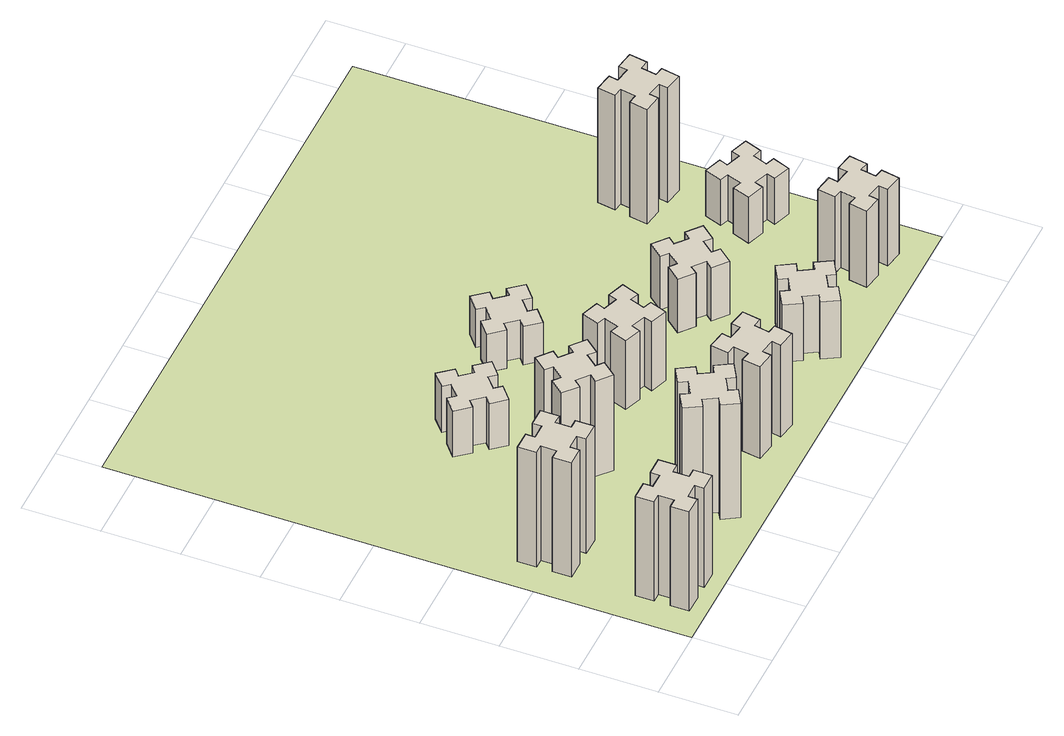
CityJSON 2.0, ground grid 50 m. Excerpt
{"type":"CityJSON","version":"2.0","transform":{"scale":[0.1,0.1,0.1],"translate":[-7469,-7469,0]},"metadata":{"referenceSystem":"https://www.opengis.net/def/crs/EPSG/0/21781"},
"CityObjects":{
"building1":{"type":"Building","attributes":{"class":"1000","function":"1000","usage":"1000","yearOfConstruction":2016,"roofType":"1000","measuredHeight":78,"storeysAboveGround":30,"storeysBelowGround":0},"geometry":[{"type":"Solid","lod":"1","boundaries":[[[[0,1,2,3,4,5,6,7,8,9,10,11,12,13,14,15,16,17,18,19]],[[17,16,20,21]],[[16,15,22,20]],[[15,14,23,22]],[[14,13,24,23]],[[13,12,25,24]],[[12,11,26,25]],[[11,10,27,26]],[[10,9,28,27]],[[9,8,29,28]],[[8,7,30,29]],[[7,6,31,30]],[[6,5,32,31]],[[5,4,33,32]],[[4,3,34,33]],[[3,2,35,34]],[[2,1,36,35]],[[1,0,37,36]],[[0,19,38,37]],[[19,18,39,38]],[[18,17,21,39]],[[24,25,26,27,28,29,30,31,32,33,34,35,36,37,38,39,21,20,22,23]]]]}]},
"building2":{"type":"Building","attributes":{"class":"1000","function":"1000","usage":"1000","yearOfConstruction":2016,"roofType":"1000","measuredHeight":90,"storeysAboveGround":30,"storeysBelowGround":0},"geometry":[{"type":"Solid","lod":"1","boundaries":[[[[40,41,42,43,44,45,46,47,48,49,50,51,52,53,54,55,56,57,58,59]],[[57,56,60,61]],[[56,55,62,60]],[[55,54,63,62]],[[54,53,64,63]],[[53,52,65,64]],[[52,51,66,65]],[[51,50,67,66]],[[50,49,68,67]],[[49,48,69,68]],[[48,47,70,69]],[[47,46,71,70]],[[46,45,72,71]],[[45,44,73,72]],[[44,43,74,73]],[[43,42,75,74]],[[42,41,76,75]],[[41,40,77,76]],[[40,59,78,77]],[[59,58,79,78]],[[58,57,61,79]],[[64,65,66,67,68,69,70,71,72,73,74,75,76,77,78,79,61,60,62,63]]]]}]},
"building3":{"type":"Building","attributes":{"class":"1000","function":"1000","usage":"1000","yearOfConstruction":2016,"roofType":"1000","measuredHeight":90,"storeysAboveGround":30,"storeysBelowGround":0},"geometry":[{"type":"Solid","lod":"1","boundaries":[[[[80,81,82,83,84,85,86,87,88,89,90,91,92,93,94,95,96,97,98,99]],[[97,96,100,101]],[[96,95,102,100]],[[95,94,103,102]],[[94,93,104,103]],[[93,92,105,104]],[[92,91,106,105]],[[91,90,107,106]],[[90,89,108,107]],[[89,88,109,108]],[[88,87,110,109]],[[87,86,111,110]],[[86,85,112,111]],[[85,84,113,112]],[[84,83,114,113]],[[83,82,115,114]],[[82,81,116,115]],[[81,80,117,116]],[[80,99,118,117]],[[99,98,119,118]],[[98,97,101,119]],[[104,105,106,107,108,109,110,111,112,113,114,115,116,117,118,119,101,100,102,103]]]]}]},
"building4":{"type":"Building","attributes":{"class":"1000","function":"1000","usage":"1000","yearOfConstruction":2016,"roofType":"1000","measuredHeight":75,"storeysAboveGround":30,"storeysBelowGround":0},"geometry":[{"type":"Solid","lod":"1","boundaries":[[[[120,121,122,123,124,125,126,127,128,129,130,131,132,133,134,135,136,137,138,139]],[[137,136,140,141]],[[136,135,142,140]],[[135,134,143,142]],[[134,133,144,143]],[[133,132,145,144]],[[132,131,146,145]],[[131,130,147,146]],[[130,129,148,147]],[[129,128,149,148]],[[128,127,150,149]],[[127,126,151,150]],[[126,125,152,151]],[[125,124,153,152]],[[124,123,154,153]],[[123,122,155,154]],[[122,121,156,155]],[[121,120,157,156]],[[120,139,158,157]],[[139,138,159,158]],[[138,137,141,159]],[[144,145,146,147,148,149,150,151,152,153,154,155,156,157,158,159,141,140,142,143]]]]}]},
"building5":{"type":"Building","attributes":{"class":"1000","function":"1000","usage":"1000","yearOfConstruction":2016,"roofType":"1000","measuredHeight":36,"storeysAboveGround":30,"storeysBelowGround":0},"geometry":[{"type":"Solid","lod":"1","boundaries":[[[[160,161,162,163,164,165,166,167,168,169,170,171,172,173,174,175,176,177,178,179]],[[177,176,180,181]],[[176,175,182,180]],[[175,174,183,182]],[[174,173,184,183]],[[173,172,185,184]],[[172,171,186,185]],[[171,170,187,186]],[[170,169,188,187]],[[169,168,189,188]],[[168,167,190,189]],[[167,166,191,190]],[[166,165,192,191]],[[165,164,193,192]],[[164,163,194,193]],[[163,162,195,194]],[[162,161,196,195]],[[161,160,197,196]],[[160,179,198,197]],[[179,178,199,198]],[[178,177,181,199]],[[184,185,186,187,188,189,190,191,192,193,194,195,196,197,198,199,181,180,182,183]]]]}]},
"building6":{"type":"Building","attributes":{"class":"1000","function":"1000","usage":"1000","yearOfConstruction":2016,"roofType":"1000","measuredHeight":72,"storeysAboveGround":30,"storeysBelowGround":0},"geometry":[{"type":"Solid","lod":"1","boundaries":[[[[200,201,202,203,204,205,206,207,208,209,210,211,212,213,214,215,216,217,218,219]],[[217,216,220,221]],[[216,215,222,220]],[[215,214,223,222]],[[214,213,224,223]],[[213,212,225,224]],[[212,211,226,225]],[[211,210,227,226]],[[210,209,228,227]],[[209,208,229,228]],[[208,207,230,229]],[[207,206,231,230]],[[206,205,232,231]],[[205,204,233,232]],[[204,203,234,233]],[[203,202,235,234]],[[202,201,236,235]],[[201,200,237,236]],[[200,219,238,237]],[[219,218,239,238]],[[218,217,221,239]],[[224,225,226,227,228,229,230,231,232,233,234,235,236,237,238,239,221,220,222,223]]]]}]},
"building7":{"type":"Building","attributes":{"class":"1000","function":"1000","usage":"1000","yearOfConstruction":2016,"roofType":"1000","measuredHeight":54,"storeysAboveGround":30,"storeysBelowGround":0},"geometry":[{"type":"Solid","lod":"1","boundaries":[[[[240,241,242,243,244,245,246,247,248,249,250,251,252,253,254,255,256,257,258,259]],[[257,256,260,261]],[[256,255,262,260]],[[255,254,263,262]],[[254,253,264,263]],[[253,252,265,264]],[[252,251,266,265]],[[251,250,267,266]],[[250,249,268,267]],[[249,248,269,268]],[[248,247,270,269]],[[247,246,271,270]],[[246,245,272,271]],[[245,244,273,272]],[[244,243,274,273]],[[243,242,275,274]],[[242,241,276,275]],[[241,240,277,276]],[[240,259,278,277]],[[259,258,279,278]],[[258,257,261,279]],[[264,265,266,267,268,269,270,271,272,273,274,275,276,277,278,279,261,260,262,263]]]]}]},
"building8":{"type":"Building","attributes":{"class":"1000","function":"1000","usage":"1000","yearOfConstruction":2016,"roofType":"1000","measuredHeight":30,"storeysAboveGround":30,"storeysBelowGround":0},"geometry":[{"type":"Solid","lod":"1","boundaries":[[[[280,281,282,283,284,285,286,287,288,289,290,291,292,293,294,295,296,297,298,299]],[[297,296,300,301]],[[296,295,302,300]],[[295,294,303,302]],[[294,293,304,303]],[[293,292,305,304]],[[292,291,306,305]],[[291,290,307,306]],[[290,289,308,307]],[[289,288,309,308]],[[288,287,310,309]],[[287,286,311,310]],[[286,285,312,311]],[[285,284,313,312]],[[284,283,314,313]],[[283,282,315,314]],[[282,281,316,315]],[[281,280,317,316]],[[280,299,318,317]],[[299,298,319,318]],[[298,297,301,319]],[[304,305,306,307,308,309,310,311,312,313,314,315,316,317,318,319,301,300,302,303]]]]}]},
"building9":{"type":"Building","attributes":{"class":"1000","function":"1000","usage":"1000","yearOfConstruction":2016,"roofType":"1000","measuredHeight":45,"storeysAboveGround":30,"storeysBelowGround":0},"geometry":[{"type":"Solid","lod":"1","boundaries":[[[[320,321,322,323,324,325,326,327,328,329,330,331,332,333,334,335,336,337,338,339]],[[337,336,340,341]],[[336,335,342,340]],[[335,334,343,342]],[[334,333,344,343]],[[333,332,345,344]],[[332,331,346,345]],[[331,330,347,346]],[[330,329,348,347]],[[329,328,349,348]],[[328,327,350,349]],[[327,326,351,350]],[[326,325,352,351]],[[325,324,353,352]],[[324,323,354,353]],[[323,322,355,354]],[[322,321,356,355]],[[321,320,357,356]],[[320,339,358,357]],[[339,338,359,358]],[[338,337,341,359]],[[344,345,346,347,348,349,350,351,352,353,354,355,356,357,358,359,341,340,342,343]]]]}]},
"building10":{"type":"Building","attributes":{"class":"1000","function":"1000","usage":"1000","yearOfConstruction":2016,"roofType":"1000","measuredHeight":42,"storeysAboveGround":30,"storeysBelowGround":0},"geometry":[{"type":"Solid","lod":"1","boundaries":[[[[360,361,362,363,364,365,366,367,368,369,370,371,372,373,374,375,376,377,378,379]],[[377,376,380,381]],[[376,375,382,380]],[[375,374,383,382]],[[374,373,384,383]],[[373,372,385,384]],[[372,371,386,385]],[[371,370,387,386]],[[370,369,388,387]],[[369,368,389,388]],[[368,367,390,389]],[[367,366,391,390]],[[366,365,392,391]],[[365,364,393,392]],[[364,363,394,393]],[[363,362,395,394]],[[362,361,396,395]],[[361,360,397,396]],[[360,379,398,397]],[[379,378,399,398]],[[378,377,381,399]],[[384,385,386,387,388,389,390,391,392,393,394,395,396,397,398,399,381,380,382,383]]]]}]},
"building11":{"type":"Building","attributes":{"class":"1000","function":"1000","usage":"1000","yearOfConstruction":2016,"roofType":"1000","measuredHeight":60,"storeysAboveGround":30,"storeysBelowGround":0},"geometry":[{"type":"Solid","lod":"1","boundaries":[[[[400,401,402,403,404,405,406,407,408,409,410,411,412,413,414,415,416,417,418,419]],[[417,416,420,421]],[[416,415,422,420]],[[415,414,423,422]],[[414,413,424,423]],[[413,412,425,424]],[[412,411,426,425]],[[411,410,427,426]],[[410,409,428,427]],[[409,408,429,428]],[[408,407,430,429]],[[407,406,431,430]],[[406,405,432,431]],[[405,404,433,432]],[[404,403,434,433]],[[403,402,435,434]],[[402,401,436,435]],[[401,400,437,436]],[[400,419,438,437]],[[419,418,439,438]],[[418,417,421,439]],[[424,425,426,427,428,429,430,431,432,433,434,435,436,437,438,439,421,420,422,423]]]]}]},
"building12":{"type":"Building","attributes":{"class":"1000","function":"1000","usage":"1000","yearOfConstruction":2016,"roofType":"1000","measuredHeight":36,"storeysAboveGround":30,"storeysBelowGround":0},"geometry":[{"type":"Solid","lod":"1","boundaries":[[[[440,441,442,443,444,445,446,447,448,449,450,451,452,453,454,455,456,457,458,459]],[[457,456,460,461]],[[456,455,462,460]],[[455,454,463,462]],[[454,453,464,463]],[[453,452,465,464]],[[452,451,466,465]],[[451,450,467,466]],[[450,449,468,467]],[[449,448,469,468]],[[448,447,470,469]],[[447,446,471,470]],[[446,445,472,471]],[[445,444,473,472]],[[444,443,474,473]],[[443,442,475,474]],[[442,441,476,475]],[[441,440,477,476]],[[440,459,478,477]],[[459,458,479,478]],[[458,457,461,479]],[[464,465,466,467,468,469,470,471,472,473,474,475,476,477,478,479,461,460,462,463]]]]}]},
"building13":{"type":"Building","attributes":{"class":"1000","function":"1000","usage":"1000","yearOfConstruction":2016,"roofType":"1000","measuredHeight":90,"storeysAboveGround":30,"storeysBelowGround":0},"geometry":[{"type":"Solid","lod":"1","boundaries":[[[[480,481,482,483,484,485,486,487,488,489,490,491,492,493,494,495,496,497,498,499]],[[497,496,500,501]],[[496,495,502,500]],[[495,494,503,502]],[[494,493,504,503]],[[493,492,505,504]],[[492,491,506,505]],[[491,490,507,506]],[[490,489,508,507]],[[489,488,509,508]],[[488,487,510,509]],[[487,486,511,510]],[[486,485,512,511]],[[485,484,513,512]],[[484,483,514,513]],[[483,482,515,514]],[[482,481,516,515]],[[481,480,517,516]],[[480,499,518,517]],[[499,498,519,518]],[[498,497,501,519]],[[504,505,506,507,508,509,510,511,512,513,514,515,516,517,518,519,501,500,502,503]]]]}]},
"landuse1":{"type":"LandUse","attributes":{"name":"plot1","function":"1010"},"geometry":[{"type":"MultiSurface","lod":"1","boundaries":[[[520,521,522,523]]]}]}
},
"vertices":[
[265,325,0],[265,225,0],[205,225,0],[205,105,0],[325,105,0],[325,165,0],[425,165,0],[425,105,0],[545,105,0],[545,225,0],[485,225,0],[485,325,0],[545,325,0],[545,445,0],[425,445,0],[425,385,0],[325,385,0],[325,445,0],[205,445,0],[205,325,0],[325,385,780],[325,445,780],[425,385,780],[425,445,780],[545,445,780],[545,325,780],[485,325,780],[485,225,780],[545,225,780],[545,105,780],[425,105,780],[425,165,780],[325,165,780],[325,105,780],[205,105,780],[205,225,780],[265,225,780],[265,325,780],[205,325,780],[205,445,780],
[265,1065,0],[265,965,0],[205,965,0],[205,845,0],[325,845,0],[325,905,0],[425,905,0],[425,845,0],[545,845,0],[545,965,0],[485,965,0],[485,1065,0],[545,1065,0],[545,1185,0],[425,1185,0],[425,1125,0],[325,1125,0],[325,1185,0],[205,1185,0],[205,1065,0],[325,1125,900],[325,1185,900],[425,1125,900],[425,1185,900],[545,1185,900],[545,1065,900],[485,1065,900],[485,965,900],[545,965,900],[545,845,900],[425,845,900],[425,905,900],[325,905,900],[325,845,900],[205,845,900],[205,965,900],[265,965,900],[265,1065,900],[205,1065,900],[205,1185,900],
[1127,255,0],[1214,305,0],[1244,253,0],[1348,313,0],[1288,417,0],[1236,387,0],[1186,474,0],[1238,504,0],[1178,608,0],[1074,548,0],[1104,496,0],[1017,446,0],[987,498,0],[883,438,0],[943,334,0],[995,364,0],[1045,277,0],[993,247,0],[1053,143,0],[1157,203,0],[1045,277,900],[993,247,900],[995,364,900],[943,334,900],[883,438,900],[987,498,900],[1017,446,900],[1104,496,900],[1074,548,900],[1178,608,900],[1238,504,900],[1186,474,900],[1236,387,900],[1288,417,900],[1348,313,900],[1244,253,900],[1214,305,900],[1127,255,900],[1157,203,900],[1053,143,900],
[1224,1267,0],[1148,1332,0],[1186,1378,0],[1094,1455,0],[1017,1363,0],[1063,1324,0],[999,1248,0],[953,1286,0],[876,1194,0],[968,1117,0],[1006,1163,0],[1083,1099,0],[1044,1053,0],[1136,976,0],[1213,1068,0],[1167,1106,0],[1232,1183,0],[1278,1144,0],[1355,1236,0],[1263,1313,0],[1232,1183,750],[1278,1144,750],[1167,1106,750],[1213,1068,750],[1136,976,750],[1044,1053,750],[1083,1099,750],[1006,1163,750],[968,1117,750],[876,1194,750],[953,1286,750],[999,1248,750],[1063,1324,750],[1017,1363,750],[1094,1455,750],[1186,1378,750],[1148,1332,750],[1224,1267,750],[1263,1313,750],[1355,1236,750],
[1083,1972,0],[1006,1907,0],[968,1953,0],[876,1876,0],[953,1784,0],[999,1823,0],[1063,1746,0],[1017,1708,0],[1094,1616,0],[1186,1693,0],[1148,1739,0],[1224,1803,0],[1263,1757,0],[1355,1834,0],[1278,1926,0],[1232,1888,0],[1167,1964,0],[1213,2003,0],[1136,2095,0],[1044,2018,0],[1167,1964,360],[1213,2003,360],[1232,1888,360],[1278,1926,360],[1355,1834,360],[1263,1757,360],[1224,1803,360],[1148,1739,360],[1186,1693,360],[1094,1616,360],[1017,1708,360],[1063,1746,360],[999,1823,360],[953,1784,360],[876,1876,360],[968,1953,360],[1006,1907,360],[1083,1972,360],[1044,2018,360],[1136,2095,360],
[1855,307,0],[1872,405,0],[1931,395,0],[1952,513,0],[1834,534,0],[1824,475,0],[1725,492,0],[1736,551,0],[1617,572,0],[1597,454,0],[1656,444,0],[1638,345,0],[1579,356,0],[1558,237,0],[1677,217,0],[1687,276,0],[1785,258,0],[1775,199,0],[1893,178,0],[1914,297,0],[1785,258,720],[1775,199,720],[1687,276,720],[1677,217,720],[1558,237,720],[1579,356,720],[1638,345,720],[1656,444,720],[1597,454,720],[1617,572,720],[1736,551,720],[1725,492,720],[1824,475,720],[1834,534,720],[1952,513,720],[1931,395,720],[1872,405,720],[1855,307,720],[1914,297,720],[1893,178,720],
[1769,1300,0],[1735,1206,0],[1679,1227,0],[1637,1114,0],[1750,1073,0],[1771,1129,0],[1865,1095,0],[1844,1039,0],[1957,997,0],[1998,1110,0],[1942,1131,0],[1976,1225,0],[2032,1204,0],[2073,1317,0],[1960,1358,0],[1940,1302,0],[1846,1336,0],[1867,1392,0],[1754,1433,0],[1713,1320,0],[1846,1336,540],[1867,1392,540],[1940,1302,540],[1960,1358,540],[2073,1317,540],[2032,1204,540],[1976,1225,540],[1942,1131,540],[1998,1110,540],[1957,997,540],[1844,1039,540],[1865,1095,540],[1771,1129,540],[1750,1073,540],[1637,1114,540],[1679,1227,540],[1735,1206,540],[1769,1300,540],[1713,1320,540],[1754,1433,540],
[1972,1988,0],[1907,2064,0],[1953,2103,0],[1876,2195,0],[1784,2118,0],[1823,2072,0],[1746,2007,0],[1708,2053,0],[1616,1976,0],[1693,1884,0],[1739,1923,0],[1803,1846,0],[1757,1808,0],[1834,1716,0],[1926,1793,0],[1888,1839,0],[1964,1903,0],[2003,1857,0],[2095,1934,0],[2018,2026,0],[1964,1903,300],[2003,1857,300],[1888,1839,300],[1926,1793,300],[1834,1716,300],[1757,1808,300],[1803,1846,300],[1739,1923,300],[1693,1884,300],[1616,1976,300],[1708,2053,300],[1746,2007,300],[1823,2072,300],[1784,2118,300],[1876,2195,300],[1953,2103,300],[1907,2064,300],[1972,1988,300],[2018,2026,300],[2095,1934,300],
[2475,364,0],[2525,277,0],[2473,247,0],[2533,143,0],[2637,203,0],[2607,255,0],[2694,305,0],[2724,253,0],[2828,313,0],[2768,417,0],[2716,387,0],[2666,474,0],[2718,504,0],[2658,608,0],[2554,548,0],[2584,496,0],[2497,446,0],[2467,498,0],[2363,438,0],[2423,334,0],[2497,446,450],[2467,498,450],[2584,496,450],[2554,548,450],[2658,608,450],[2718,504,450],[2666,474,450],[2716,387,450],[2768,417,450],[2828,313,450],[2724,253,450],[2694,305,450],[2607,255,450],[2637,203,450],[2533,143,450],[2473,247,450],[2525,277,450],[2475,364,450],[2423,334,450],[2363,438,450],
[2647,1006,0],[2712,1083,0],[2758,1044,0],[2835,1136,0],[2743,1213,0],[2704,1167,0],[2628,1232,0],[2666,1278,0],[2574,1355,0],[2497,1263,0],[2543,1224,0],[2479,1148,0],[2433,1186,0],[2356,1094,0],[2448,1017,0],[2486,1063,0],[2563,999,0],[2524,953,0],[2616,876,0],[2693,968,0],[2563,999,420],[2524,953,420],[2486,1063,420],[2448,1017,420],[2356,1094,420],[2433,1186,420],[2479,1148,420],[2543,1224,420],[2497,1263,420],[2574,1355,420],[2666,1278,420],[2628,1232,420],[2704,1167,420],[2743,1213,420],[2835,1136,420],[2758,1044,420],[2712,1083,420],[2647,1006,420],[2693,968,420],[2616,876,420],
[3435,307,0],[3452,405,0],[3511,395,0],[3532,513,0],[3414,534,0],[3404,475,0],[3305,492,0],[3316,551,0],[3197,572,0],[3177,454,0],[3236,444,0],[3218,345,0],[3159,356,0],[3138,237,0],[3257,217,0],[3267,276,0],[3365,258,0],[3355,199,0],[3473,178,0],[3494,297,0],[3365,258,600],[3355,199,600],[3267,276,600],[3257,217,600],[3138,237,600],[3159,356,600],[3218,345,600],[3236,444,600],[3177,454,600],[3197,572,600],[3316,551,600],[3305,492,600],[3404,475,600],[3414,534,600],[3532,513,600],[3511,395,600],[3452,405,600],[3435,307,600],[3494,297,600],[3473,178,600],
[3351,1029,0],[3445,995,0],[3424,939,0],[3537,897,0],[3578,1010,0],[3522,1031,0],[3556,1125,0],[3612,1104,0],[3653,1217,0],[3540,1258,0],[3520,1202,0],[3426,1236,0],[3447,1292,0],[3334,1333,0],[3293,1220,0],[3349,1200,0],[3315,1106,0],[3259,1127,0],[3217,1014,0],[3330,973,0],[3315,1106,360],[3259,1127,360],[3349,1200,360],[3293,1220,360],[3334,1333,360],[3447,1292,360],[3426,1236,360],[3520,1202,360],[3540,1258,360],[3653,1217,360],[3612,1104,360],[3556,1125,360],[3522,1031,360],[3578,1010,360],[3537,897,360],[3424,939,360],[3445,995,360],[3351,1029,360],[3330,973,360],[3217,1014,360],
[3267,1656,0],[3365,1638,0],[3355,1579,0],[3473,1558,0],[3494,1677,0],[3435,1687,0],[3452,1785,0],[3511,1775,0],[3532,1893,0],[3414,1914,0],[3404,1855,0],[3305,1872,0],[3316,1931,0],[3197,1952,0],[3177,1834,0],[3236,1824,0],[3218,1725,0],[3159,1736,0],[3138,1617,0],[3257,1597,0],[3218,1725,900],[3159,1736,900],[3236,1824,900],[3177,1834,900],[3197,1952,900],[3316,1931,900],[3305,1872,900],[3404,1855,900],[3414,1914,900],[3532,1893,900],[3511,1775,900],[3452,1785,900],[3435,1687,900],[3494,1677,900],[3473,1558,900],[3355,1579,900],[3365,1638,900],[3267,1656,900],[3257,1597,900],[3138,1617,900],
[5,3705,0],[3705,3705,0],[3705,5,0],[5,5,0]
]}
